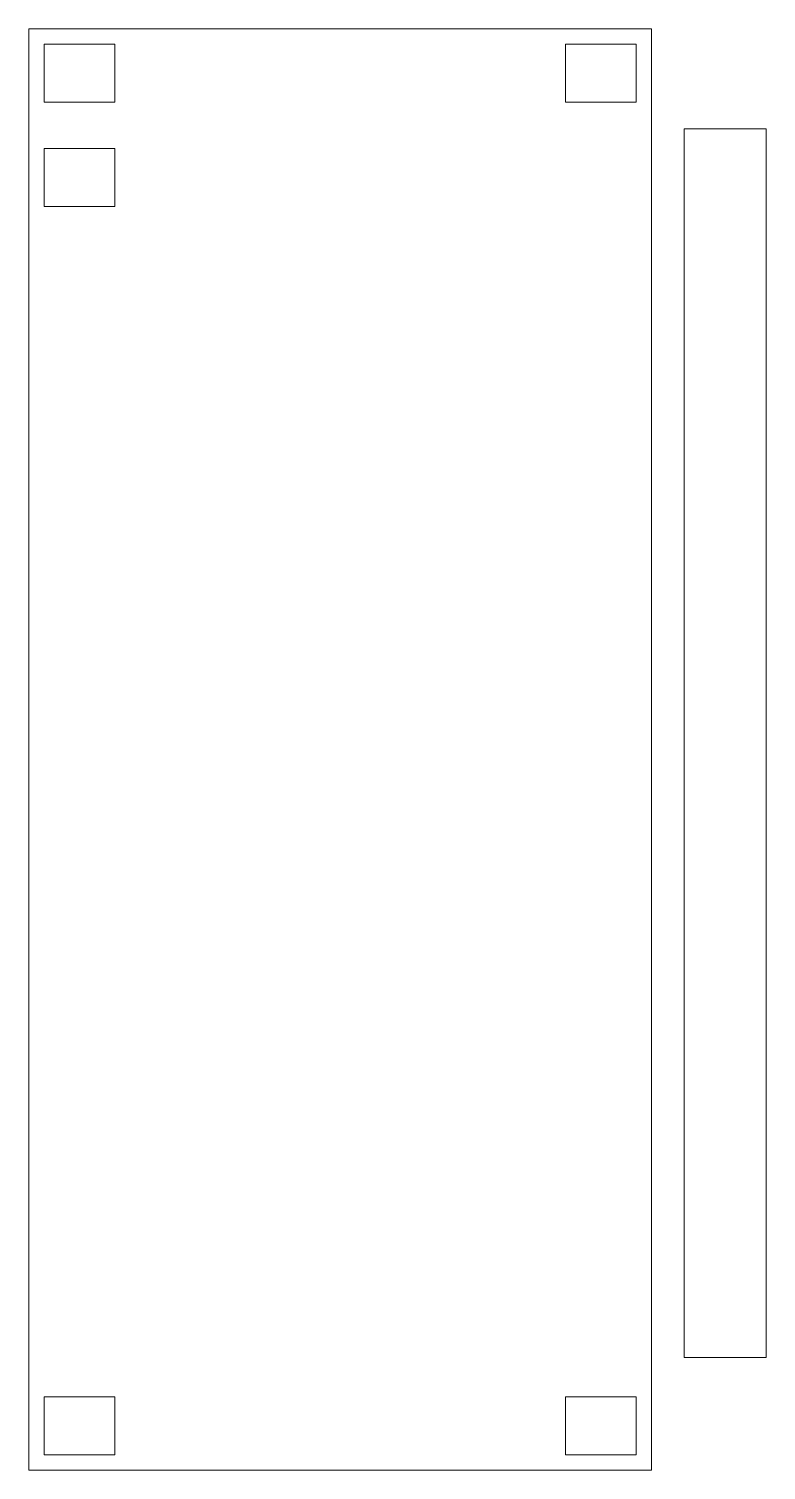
# Model space of a CAD drawing. Extents: x 0 to 7.2, y 0 to 14.1.
import ezdxf

# ---------------------------------------------------------------- set-up
doc = ezdxf.new("R2010")
doc.units = 0
doc.header["$MEASUREMENT"] = 0
doc.layers.add('holes', color=1, linetype='Continuous')
doc.layers.add('outline', color=3, linetype='Continuous')

msp = doc.modelspace()

# ---------------------------------------------------------------- linework, layer by layer
at = {"linetype": 'Continuous', "lineweight": 0, "flags": 128}
for points in [[(6.4, 13.1), (6.4, 1.1), (7.2, 1.1), (7.2, 13.1)], [(0.84, 12.34), (0.84, 12.905), (0.15, 12.905), (0.15, 12.34)]]:
    msp.add_lwpolyline(points, close=True, dxfattribs=at)
at = {"layer": 'holes', "linetype": 'Continuous', "lineweight": 0, "flags": 128}
for points in [[(0.84, 13.36), (0.84, 13.925), (0.15, 13.925), (0.15, 13.36)], [(5.93, 13.36), (5.93, 13.925), (5.24, 13.925), (5.24, 13.36)], [(0.84, 0.15), (0.84, 0.715), (0.15, 0.715), (0.15, 0.15)], [(5.93, 0.15), (5.93, 0.715), (5.24, 0.715), (5.24, 0.15)]]:
    msp.add_lwpolyline(points, close=True, dxfattribs=at)
at = {"layer": 'outline', "linetype": 'Continuous', "lineweight": 0, "flags": 128}
msp.add_lwpolyline([(0, 0), (0, 14.075), (6.08, 14.075), (6.08, 0)], close=True, dxfattribs=at)

doc.saveas('drawing.dxf')
